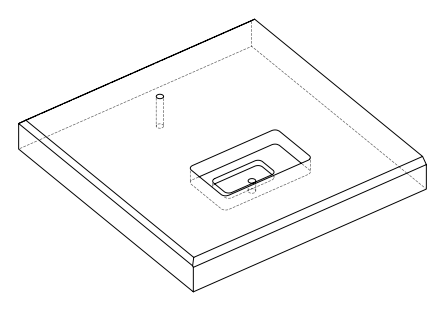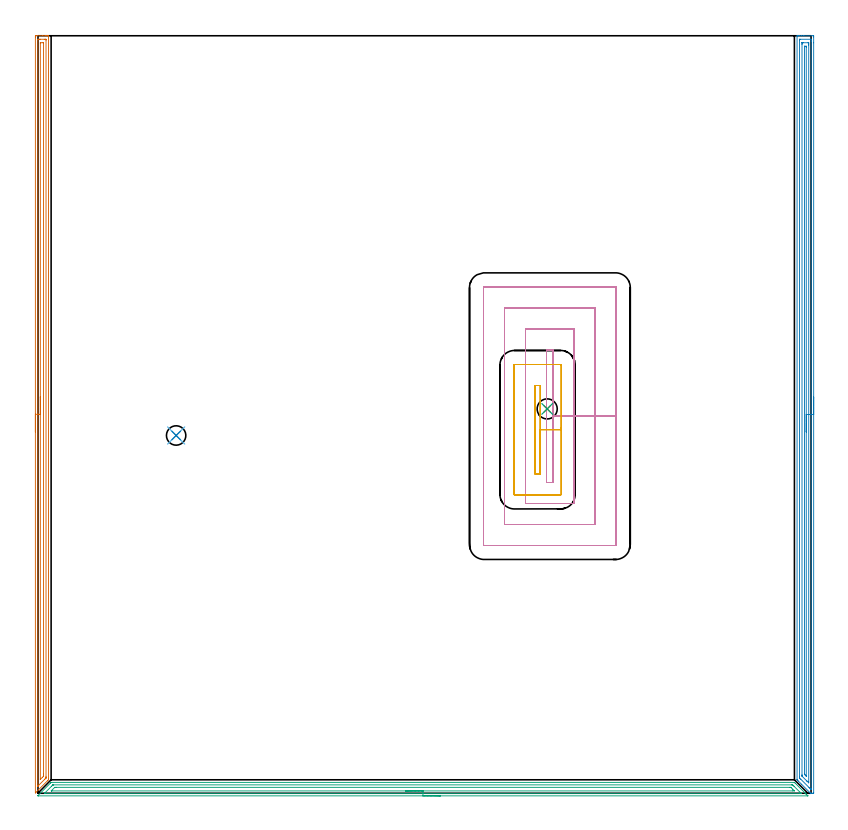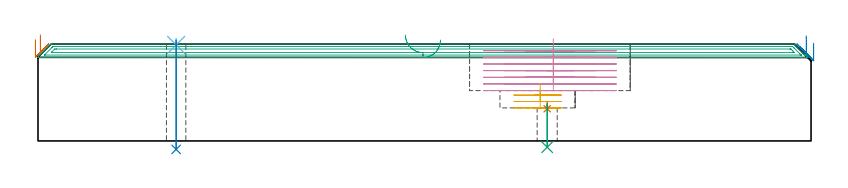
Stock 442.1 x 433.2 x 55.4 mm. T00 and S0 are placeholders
(PLAN: 9 operations, 4 tool changes, 56 min)
(1 AREA_MILL | FG_CHAMFER_SURFACE | UGT0205_001 | 10.51 min | 12185 mm3)
(2 AREA_MILL_1 | FG_CHAMFER_SURFACE_1 | UGT0205_001 | 13.96 min | 19553 mm3)
(3 AREA_MILL_2 | FG_CHAMFER_SURFACE_2 | UGT0205_001 | 10.61 min | 12757 mm3)
(4 MILL_RECTANGULAR_POCKET | POCKET_RECTANGULAR_STRAIGHT | UGT0201_008 | Follow Part, ap 4, ae 75% | 18.28 min | 399101 mm3)
(5 MILL_RECTANGULAR_POCKET_1 | POCKET_RECTANGULAR_STRAIGHT_1 | UGT0201_008 | Follow Part, ap 4, ae 75% | 2.26 min | 37992 mm3)
(6 SPOT_DRILL | STEP1HOLE | NXT0321_9005460120000 | 0.03 min | 12 mm3)
(7 SPOT_DRILL_1 | STEP1HOLE_1 | NXT0321_9005460120000 | 0.04 min | 17 mm3)
(8 DRILL_THROUGH_HOLE_INTO_CENTER | STEP1HOLE | UGT0301_222 | 0.25 min | 5341 mm3)
(9 DRILL_THROUGH_HOLE_INTO_CENTER_1 | STEP1HOLE_1 | NXT0301_086 | 0.11 min | 1958 mm3)
(TOOL UGT0205_001 | Chamfer Mill 20 x 3 x 45 deg. | D20 FL50 Z2)
(TOOL UGT0201_008 | End Mill 16 mm | D16 FL32 Z4)
(TOOL NXT0321_9005460120000 | NC Spot Drill, 142deg, 12mm, Carbide, Uncoated | D12 PA142 FL30 Z2)
(TOOL UGT0301_222 | Twist Drill 11.1 mm | D11.1 PA118 FL92 Z2)
(TOOL NXT0301_086 | Carbide Drill 11.5mm [860.1-1150-035A1-MM 2214] | D11.5 PA140 FL55 Z2)
(OP 1 AREA_MILL)
G17 G21 G94 G90
T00 M6
G54
G17 G0 G90 X-1.5 Y206.7 S1061 M3
G43 Z65.4 H0
Z57.9
G94 G1 Y206.738 Z57.028 F250.
Y206.852 Z56.164
Y207.041 Z55.312
Y207.303 Z54.48
Y207.637 Z53.674
Y208.04 Z52.9
Y208.508 Z52.164
Y209.04 Z51.472
Y209.629 Z50.829
Y210.272 Z50.24
Y210.964 Z49.709
Y211.7 Z49.24
Y212.474 Z48.837
Y213.28 Z48.503
Y214.112 Z48.241
Y214.964 Z48.052
Y215.828 Z47.938
Y216.7 Z47.9
X-1.499 Y432.574 Z47.901
X-1.496 Y433.193 Z47.902
X-1.494 Y433.195 Z47.903
X-0.878 Y433.2 Z48.519
X2.697 Z52.092
X4.127 Z53.523
X4.484 Z53.879
X5.199 Z54.598
X5.503 Z54.902
X5.933 Y433.193 Z55.324
X6.005 Y433.19 Z55.395
X6. Y433.026 Z55.4
Y7.976
X6.005 Y7.713 Z55.391
X5.982 Y7.681 Z55.378
X5.398 Y7.098 Z54.798
X-1.172 Y0.528 Z48.227
X-1.325 Y0.374 Z48.072
X-1.474 Y0.23 Z47.924
X-1.494 Y0.217 Z47.903
X-1.499 Y0.23 Z47.899
X-1.5 Y216.7 Z47.9
X-0.086 Z49.314
X-0.085 Y430.888 Z49.315
X-0.083 Y430.99 Z49.317
X-0.079 Y431.184 Z49.321
X0.016 Y431.19 Z49.416
X0.498 Y431.198 Z49.898
X0.91 Y431.199 Z50.31
X1.39 Y431.2 Z50.79
X3.591 Z52.991
X4.071 Z53.471
X4.484 Y431.196 Z53.884
X4.543 Y431.194 Z53.943
X4.573 Y431.191 Z53.973
X4.579 Y431.091 Z53.979
X4.584 Y430.888 Z53.984
X4.585 Y430.787 Z53.985
X4.586 Y9.663 Z53.986
X4.583 Y8.871 Z53.983
X4.581 Y8.773 Z53.981
X4.579 Y8.741 Z53.979
X4.56 Y8.718 Z53.96
X4.484 Y8.637 Z53.884
X4.155 Y8.306 Z53.555
X3.827 Y7.977 Z53.227
X-0.024 Y4.127 Z49.376
X-0.056 Y4.097 Z49.344
X-0.077 Y4.081 Z49.323
X-0.079 Z49.321
X-0.081 Y4.097 Z49.319
X-0.085 Y4.299 Z49.315
X-0.086 Y4.401 Z49.314
Y216.7
X1.329 Z50.729
Y428.999
X1.33 Y429.118 Z50.73
X1.333 Y429.176 Z50.733
X1.334 Y429.184 Z50.734
X1.345 Y429.19 Z50.745
X1.401 Y429.194 Z50.801
X1.603 Y429.199 Z51.003
X2.898 Z52.298
X3.032 Y429.197 Z52.432
X3.139 Y429.193 Z52.539
X3.166 Y429.189 Z52.566
X3.168 Y429.183 Z52.568
X3.169 Y429.157 Z52.569
X3.171 Y428.999 Z52.571
Y11.078
X3.169 Y10.658 Z52.569
X3.165 Y10.19 Z52.565
X3.158 Y9.764 Z52.558
X2.484 Y9.083 Z51.884
X1.361 Y7.961 Z50.761
X1.353 Y7.954 Z50.753
X1.34 Y7.948 Z50.74
X1.334 Z50.734
X1.332 Y7.953 Z50.732
X1.33 Y7.977 Z50.73
X1.329 Y8.026 Z50.729
X1.328 Y8.452 Z50.728
X1.329 Y216.7 Z50.729
Y217.572 Z50.767
Y218.436 Z50.88
Y219.288 Z51.069
Y220.12 Z51.332
Y220.926 Z51.665
Y221.7 Z52.068
Y222.436 Z52.537
Y223.128 Z53.068
Y223.771 Z53.657
Y224.36 Z54.301
Y224.892 Z54.993
Y225.36 Z55.729
Y225.763 Z56.502
Y226.097 Z57.308
Y226.359 Z58.14
Y226.548 Z58.992
Y226.662 Z59.857
Y226.7 Z60.729
G0 Z65.4
M5
M2
(OP 2 AREA_MILL_1)
G17 G21 G94 G90
T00 M6
G54
G17 G0 G90 X443.6 Y226.6 S1061 M3
G43 Z65.4 H0
Z55.9
G94 G1 Y226.562 Z55.028 F250.
Y226.448 Z54.164
Y226.259 Z53.312
Y225.997 Z52.48
Y225.663 Z51.674
Y225.26 Z50.9
Y224.792 Z50.164
Y224.26 Z49.472
Y223.671 Z48.829
Y223.028 Z48.24
Y222.336 Z47.708
Y221.6 Z47.24
Y220.826 Z46.837
Y220.02 Z46.503
Y219.188 Z46.241
Y218.336 Z46.052
Y217.472 Z45.938
Y216.6 Z45.9
Y0.441
X443.596 Y0.184 Z45.904
X443.591 Y0.004 Z45.905
X443.586 Y0.001 Z45.91
X443.229 Y0. Z46.266
X442.508 Z46.991
X442.236 Z47.263
X441.966 Z47.527
X441.835 Y0.001 Z47.655
X441.797 Y0.01 Z47.692
X441.752 Y0.043 Z47.738
X441.615 Y0.184 Z47.883
X441.477 Y0.321 Z48.019
X436.697 Y5.102 Z52.802
X434.909 Y6.891 Z54.591
X434.462 Y7.338 Z55.038
X434.148 Y7.654 Z55.348
X434.104 Y7.706 Z55.39
X434.1 Y7.785 Z55.4
Y433.016
X434.103 Y433.19 Z55.389
X434.25 Y433.197 Z55.242
X434.406 Y433.2 Z55.094
X434.627 Z54.873
X435.347 Z54.148
X436.583 Z52.914
X437.974 Z51.521
X443.229 Z46.269
X443.49 Y433.196 Z46.008
X443.592 Y433.19 Z45.906
X443.599 Y433.085 Z45.899
X443.6 Y432.569 Z45.9
Y429.194
Y216.6
X442.186 Z47.314
X442.185 Y2.591 Z47.315
X442.184 Y2.42 Z47.316
X442.181 Y2.189 Z47.319
X442.179 Y2.091 Z47.321
X442.123 Y2.138 Z47.377
X441.833 Y2.42 Z47.667
X441.477 Y2.773 Z48.023
X440.936 Y3.314 Z48.564
X436.223 Y8.027 Z53.277
X435.576 Y8.679 Z53.924
X435.532 Y8.73 Z53.968
X435.521 Y8.772 Z53.979
X435.519 Y8.861 Z53.981
X435.516 Y9.041 Z53.984
X435.514 Y9.403 Z53.986
Y9.574
X435.515 Y430.609 Z53.985
X435.516 Y430.78 Z53.984
X435.52 Y431.141 Z53.98
X435.521 Y431.179 Z53.979
X435.566 Y431.19 Z53.934
X435.675 Y431.195 Z53.825
X435.813 Y431.199 Z53.687
X441.943 Z47.557
X442.124 Y431.193 Z47.376
X442.158 Y431.19 Z47.342
X442.179 Y431.18 Z47.321
X442.181 Y431.139 Z47.319
X442.184 Y430.952 Z47.316
X442.185 Y430.78 Z47.315
X442.186 Y430.057 Z47.314
Y216.6
X440.772 Z48.728
X440.771 Y6.718 Z48.729
X440.766 Y5.997 Z48.734
X440.765 Y5.97 Z48.735
X440.714 Y5.997 Z48.786
X440.601 Y6.103 Z48.899
X439.808 Y6.891 Z49.692
X439.726 Y6.973 Z49.774
X437.125 Y9.574 Z52.375
X437.099 Y9.601 Z52.401
X436.995 Y9.712 Z52.505
X436.945 Y9.766 Z52.555
X436.935 Y9.947 Z52.565
X436.931 Y10.294 Z52.569
X436.929 Y10.468 Z52.571
Y428.271
X436.931 Y428.992 Z52.569
X436.933 Y429.161 Z52.567
X436.935 Y429.183 Z52.565
X436.947 Y429.19 Z52.553
X436.997 Y429.194 Z52.503
X437.099 Y429.197 Z52.401
X437.771 Y429.2 Z51.729
X440.398 Z49.102
X440.601 Y429.199 Z48.899
X440.669 Y429.198 Z48.831
X440.723 Y429.194 Z48.777
X440.755 Y429.191 Z48.745
X440.765 Y429.163 Z48.735
X440.768 Y428.992 Z48.732
X440.77 Y428.819 Z48.73
X440.771 Y428.098 Z48.729
X440.772 Y427.924 Z48.728
Y216.6
X439.357 Z50.143
Y9.876
X439.356 Y9.83 Z50.144
X439.355 Y9.807 Z50.145
X439.322 Y9.835 Z50.178
X439.013 Y10.137 Z50.487
X438.85 Y10.299 Z50.65
X438.681 Y10.468 Z50.819
X438.505 Y10.647 Z50.995
X438.385 Y10.774 Z51.115
X438.349 Y10.814 Z51.151
X438.347 Y10.826 Z51.153
X438.345 Y10.857 Z51.155
X438.343 Y10.986 Z51.157
Y427.
X438.346 Y427.138 Z51.154
X438.349 Y427.179 Z51.151
X438.351 Y427.19 Z51.149
X438.36 Y427.193 Z51.14
X438.414 Y427.197 Z51.086
X438.85 Y427.2 Z50.65
X439.285 Y427.193 Z50.215
X439.338 Y427.19 Z50.162
X439.351 Y427.183 Z50.149
X439.353 Y427.166 Z50.147
X439.356 Y427.106 Z50.144
X439.357 Y427.048 Z50.143
Y426.685
Y216.6
Y215.728 Z50.181
Y214.863 Z50.295
Y214.012 Z50.483
Y213.18 Z50.746
Y212.374 Z51.08
Y211.6 Z51.482
Y210.864 Z51.951
Y210.172 Z52.482
Y209.529 Z53.072
Y208.94 Z53.715
Y208.408 Z54.407
Y207.94 Z55.143
Y207.537 Z55.916
Y207.203 Z56.722
Y206.941 Z57.554
Y206.752 Z58.406
Y206.638 Z59.271
Y206.6 Z60.143
G0 Z65.4
M5
M2
(OP 3 AREA_MILL_2)
G17 G21 G94 G90
T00 M6
G54
G17 G0 G90 X230.15 Y-1.5 S1061 M3
G43 Z65.4 H0
Z57.7
G94 G1 X230.112 Z56.828 F250.
X229.998 Z55.964
X229.809 Z55.112
X229.547 Z54.28
X229.213 Z53.474
X228.81 Z52.7
X228.341 Z51.964
X227.81 Z51.272
X227.221 Z50.629
X226.578 Z50.04
X225.886 Z49.508
X225.15 Z49.04
X224.376 Z48.637
X223.57 Z48.303
X222.738 Z48.041
X221.886 Z47.852
X221.022 Z47.738
X220.15 Z47.7
X0.182 Y-1.499 Z47.701
X0.003 Y-1.498 Z47.702
X0.001 Y-1.497 Z47.703
X0.005 Y-1.321 Z47.871
X0.009 Y-1.302 Z47.891
X0.118 Y-1.181 Z48.016
X7.148 Y5.848 Z55.048
X7.408 Y6.107 Z55.301
X7.506 Y6.2 Z55.385
X7.783 Z55.4
X432.517
X432.594 Y6.196 Z55.39
X432.641 Y6.157 Z55.354
X432.909 Y5.891 Z55.091
X438.504 Y0.297 Z49.495
X438.638 Y0.164 Z49.36
X438.776 Y0.025 Z49.223
X438.932 Y-0.131 Z49.067
X439.075 Y-0.273 Z48.922
X439.223 Y-0.422 Z48.776
X439.359 Y-0.558 Z48.639
X439.513 Y-0.71 Z48.485
X440.013 Y-1.213 Z47.987
X440.083 Y-1.283 Z47.917
X440.267 Y-1.47 Z47.728
X440.283 Y-1.494 Z47.704
X440.267 Y-1.499 Z47.699
X220.15 Y-1.5 Z47.7
Y-0.086 Z49.114
X4.014 Y-0.085 Z49.115
X3.732 Y-0.081 Z49.119
X3.687 Y-0.079 Z49.121
X3.684 Y-0.077 Z49.123
X3.692 Y-0.066 Z49.134
X3.735 Y-0.017 Z49.183
X3.788 Y0.038 Z49.238
X3.837 Y0.088 Z49.288
X7.848 Y4.099 Z53.299
X8.259 Y4.507 Z53.707
X8.401 Y4.645 Z53.845
X8.516 Y4.754 Z53.954
X8.55 Y4.779 Z53.979
X8.59 Y4.781 Z53.981
X8.677 Y4.784 Z53.984
X8.869 Y4.785 Z53.985
X430.92 Y4.786 Z53.986
X431.271 Y4.784 Z53.984
X431.447 Y4.781 Z53.981
X431.532 Y4.779 Z53.979
X431.574 Y4.765 Z53.965
X431.623 Y4.722 Z53.922
X432.251 Y4.099 Z53.299
X432.517 Y3.833 Z53.033
X435.749 Y0.601 Z49.801
X436.094 Y0.256 Z49.456
X436.377 Y-0.031 Z49.169
X436.404 Y-0.062 Z49.138
X436.416 Y-0.078 Z49.122
X436.411 Y-0.079 Z49.121
X436.307 Y-0.083 Z49.117
X436.094 Y-0.085 Z49.115
X435.902 Y-0.086 Z49.114
X220.15
Y1.328 Z50.528
X7.933 Y1.329 Z50.529
X7.783 Y1.33 Z50.53
X7.633 Y1.333 Z50.533
X7.551 Y1.335 Z50.535
X7.627 Y1.421 Z50.621
X7.677 Y1.476 Z50.676
X7.728 Y1.529 Z50.729
X7.783 Y1.584 Z50.784
X9.425 Y3.224 Z52.424
X9.498 Y3.296 Z52.496
X9.571 Y3.365 Z52.565
X10.316 Y3.371 Z52.571
X10.465
X429.985
X430.286 Y3.368 Z52.568
X430.486 Y3.365 Z52.565
X430.53 Y3.36 Z52.56
X430.543 Y3.35 Z52.55
X430.571 Y3.326 Z52.526
X430.676 Y3.224 Z52.424
X430.729 Y3.172 Z52.372
X431.623 Y2.278 Z51.478
X432.421 Y1.476 Z50.676
X432.517 Y1.374 Z50.574
X432.535 Y1.335 Z50.535
X431.623 Y1.329 Z50.529
X220.15 Y1.328 Z50.528
X219.278 Z50.566
X218.413 Z50.68
X217.562 Z50.869
X216.73 Z51.132
X215.924 Z51.465
X215.15 Z51.868
X214.414 Z52.337
X213.722 Z52.868
X213.079 Z53.457
X212.49 Z54.101
X211.958 Z54.793
X211.49 Z55.528
X211.087 Z56.302
X210.753 Z57.108
X210.491 Z57.94
X210.302 Z58.792
X210.188 Z59.657
X210.15 Z60.528
G0 Z65.4
M5
M2
(OP 4 MILL_RECTANGULAR_POCKET)
G17 G21 G94 G90
T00 M6
G54
G17 G0 G90 X294.7 Y190.272 S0 M3
G43 Z65.4 H0
Z58.4
G94 G1 Y215.65 Z51.6 F250.
Y253.6 F500.
X290.8
Y177.7
X294.7
Y215.65
X306.7
Y265.6
X278.8
Y165.7
X306.7
Y215.65
X318.7
Y277.6
X266.8
Y153.7
X318.7
Y215.65
X330.7
Y289.2
G3 X330.3 Y289.6 R0.4
G1 X255.2
G3 X254.8 Y289.2 R0.4
G1 Y142.1
G3 X255.2 Y141.7 R0.4
G1 X330.3
G3 X330.7 Y142.1 R0.4
G1 Y215.65
Y216.65
G0 X294.7 Y190.272 Z54.6
G1 Y215.65 Z47.8 F250.
Y253.6 F500.
X290.8
Y177.7
X294.7
Y215.65
X306.7
Y265.6
X278.8
Y165.7
X306.7
Y215.65
X318.7
Y277.6
X266.8
Y153.7
X318.7
Y215.65
X330.7
Y289.2
G3 X330.3 Y289.6 R0.4
G1 X255.2
G3 X254.8 Y289.2 R0.4
G1 Y142.1
G3 X255.2 Y141.7 R0.4
G1 X330.3
G3 X330.7 Y142.1 R0.4
G1 Y215.65
Y216.65
G0 X294.7 Y190.272 Z50.8
G1 Y215.65 Z44. F250.
Y253.6 F500.
X290.8
Y177.7
X294.7
Y215.65
X306.7
Y265.6
X278.8
Y165.7
X306.7
Y215.65
X318.7
Y277.6
X266.8
Y153.7
X318.7
Y215.65
X330.7
Y289.2
G3 X330.3 Y289.6 R0.4
G1 X255.2
G3 X254.8 Y289.2 R0.4
G1 Y142.1
G3 X255.2 Y141.7 R0.4
G1 X330.3
G3 X330.7 Y142.1 R0.4
G1 Y215.65
Y216.65
G0 X294.7 Y190.272 Z47.
G1 Y215.65 Z40.2 F250.
Y253.6 F500.
X290.8
Y177.7
X294.7
Y215.65
X306.7
Y265.6
X278.8
Y165.7
X306.7
Y215.65
X318.7
Y277.6
X266.8
Y153.7
X318.7
Y215.65
X330.7
Y289.2
G3 X330.3 Y289.6 R0.4
G1 X255.2
G3 X254.8 Y289.2 R0.4
G1 Y142.1
G3 X255.2 Y141.7 R0.4
G1 X330.3
G3 X330.7 Y142.1 R0.4
G1 Y215.65
Y216.65
G0 X294.7 Y190.272 Z43.2
G1 Y215.65 Z36.4 F250.
Y253.6 F500.
X290.8
Y177.7
X294.7
Y215.65
X306.7
Y265.6
X278.8
Y165.7
X306.7
Y215.65
X318.7
Y277.6
X266.8
Y153.7
X318.7
Y215.65
X330.7
Y289.2
G3 X330.3 Y289.6 R0.4
G1 X255.2
G3 X254.8 Y289.2 R0.4
G1 Y142.1
G3 X255.2 Y141.7 R0.4
G1 X330.3
G3 X330.7 Y142.1 R0.4
G1 Y215.65
Y216.65
G0 X294.7 Y190.272 Z39.4
G1 Y215.65 Z32.6 F250.
Y253.6 F500.
X290.8
Y177.7
X294.7
Y215.65
X306.7
Y265.6
X278.8
Y165.7
X306.7
Y215.65
X318.7
Y277.6
X266.8
Y153.7
X318.7
Y215.65
X330.7
Y289.2
G3 X330.3 Y289.6 R0.4
G1 X255.2
G3 X254.8 Y289.2 R0.4
G1 Y142.1
G3 X255.2 Y141.7 R0.4
G1 X330.3
G3 X330.7 Y142.1 R0.4
G1 Y215.65
Y216.65
G0 X294.7 Y190.272 Z35.6
G1 Y215.65 Z28.8 F250.
Y253.6 F500.
X290.8
Y177.7
X294.7
Y215.65
X306.7
Y265.6
X278.8
Y165.7
X306.7
Y215.65
X318.7
Y277.6
X266.8
Y153.7
X318.7
Y215.65
X330.7
Y289.2
G3 X330.3 Y289.6 R0.4
G1 X255.2
G3 X254.8 Y289.2 R0.4
G1 Y142.1
G3 X255.2 Y141.7 R0.4
G1 X330.3
G3 X330.7 Y142.1 R0.4
G1 Y215.65
Y216.65
G0 Z65.4
M5
M2
(OP 5 MILL_RECTANGULAR_POCKET_1)
G17 G21 G94 G90
T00 M6
G54
G17 G0 G90 X287.2 Y183.082 S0 M3
G43 Z65.4 H0
Z32.85
G94 G1 Y207.9 Z26.2 F250.
Y233.2 F500.
X284.2
Y182.6
X287.2
Y207.9
X299.2
Y244.9
G3 X298.9 Y245.2 R0.3
G1 X272.5
G3 X272.2 Y244.9 R0.3
G1 Y170.9
G3 X272.5 Y170.6 R0.3
G1 X298.9
G3 X299.2 Y170.9 R0.3
G1 Y207.9
Y208.9
G0 X287.2 Y183.082 Z29.2
G1 Y207.9 Z22.55 F250.
Y233.2 F500.
X284.2
Y182.6
X287.2
Y207.9
X299.2
Y244.9
G3 X298.9 Y245.2 R0.3
G1 X272.5
G3 X272.2 Y244.9 R0.3
G1 Y170.9
G3 X272.5 Y170.6 R0.3
G1 X298.9
G3 X299.2 Y170.9 R0.3
G1 Y207.9
Y208.9
G0 X287.2 Y183.082 Z25.55
G1 Y207.9 Z18.9 F250.
Y233.2 F500.
X284.2
Y182.6
X287.2
Y207.9
X299.2
Y244.9
G3 X298.9 Y245.2 R0.3
G1 X272.5
G3 X272.2 Y244.9 R0.3
G1 Y170.9
G3 X272.5 Y170.6 R0.3
G1 X298.9
G3 X299.2 Y170.9 R0.3
G1 Y207.9
Y208.9
G0 Z65.4
M5
M2
(OP 6 SPOT_DRILL)
G17 G21 G94 G90
T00 M6
G54
G17 G0 G90 X79. Y204.6 S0 M3
G43 Z65.4 H0
G94 G81 G98 Z54.922 F250. R58.4
G80
M5
M2
(OP 7 SPOT_DRILL_1)
G17 G21 G94 G90
T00 M6
G54
G17 G0 G90 X291.2 Y219.8 S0 M3
G43 Z65.4 H0
G94 G81 G98 Z18.405 F250. R21.9
G80
M5
M2
(OP 8 DRILL_THROUGH_HOLE_INTO_CENTER)
G17 G21 G94 G90
T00 M6
G54
G17 G0 G90 X79. Y204.6 S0 M3
G43 Z65.4 H0
G94 G73 G98 Z-4.835 F250. Q10.039 R57.4
G80
M5
M2
(OP 9 DRILL_THROUGH_HOLE_INTO_CENTER_1)
G17 G21 G94 G90
T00 M6
G54
G17 G0 G90 X291.2 Y219.8 S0 M3
G43 Z65.4 H1
G94 G81 G98 Z-3.593 F250. R20.9
G80
M5
M2
